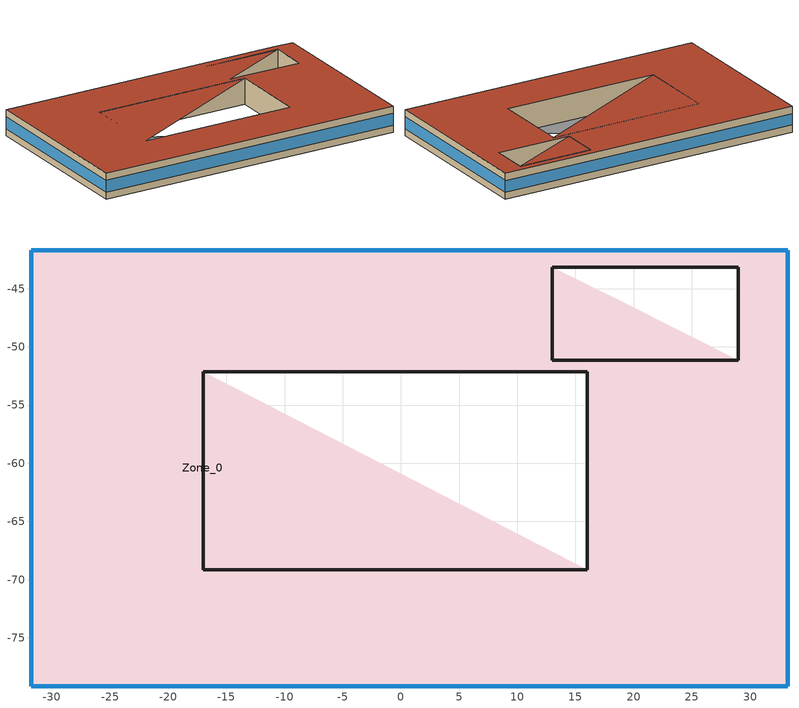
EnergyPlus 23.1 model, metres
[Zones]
Zone_0
 floor outside (90.1-2019 Nonresidential CZ 0 Exterior Floor (Mass)): -31.76,-79.14 -31.76,-41.67 13,-41.67 13,-43.14 29,-43.14 29,-51.14 19,-46.14 16,-52.14 16,-69.14 -17,-52.14 16,-52.14 19,-46.14 13,-43.14 13,-41.67 33.23,-41.67 33.23,-79.14 z18.22
 wall outside (90.1-2019 Nonresidential CZ 0 Exterior Wall (Mass)): -31.76,-79.14 33.23,-79.14 33.23,-41.67 -31.76,-41.67 -31.76,-79.14 / -17,-69.14 -17,-52.14 16,-52.14 16,-69.14 -17,-69.14 / 13,-51.14 13,-43.14 29,-43.14 29,-51.14 13,-51.14 z18.22:23.68
 window (DblClear Air 6_6_6): -31.76,-79.14 33.23,-79.14 z19.68:22.22; 33.23,-79.14 33.23,-41.67 z19.7:22.2; 33.23,-41.67 -31.76,-41.67 z19.75:22.15; -31.76,-41.67 -31.76,-79.14 z19.73:22.16
 roof outside (UVal_0.4_Mass): -31.76,-79.14 33.23,-79.14 33.23,-41.67 29,-41.67 29,-43.14 13,-51.14 16,-51.14 16,-52.14 -17,-69.14 16,-69.14 16,-51.14 29,-51.14 29,-41.67 -31.76,-41.67 z23.68
[Site:GroundTemperature:BuildingSurface]
18, 18, 18, 18, 18, 18, 18, 18, 18, 18, 18, 18
[Site:GroundReflectance]
0.2, 0.2, 0.2, 0.2, 0.2, 0.2, 0.2, 0.2, 0.2, 0.2, 0.2, 0.2
[Site:GroundReflectance:SnowModifier]
1, 1
[Site:WeatherStation]
Wind Sensor Height Above Ground {m}=10; Wind Speed Profile Exponent=0.22; Wind Speed Profile Boundary Layer Thickness {m}=370; Air Temperature Sensor Height Above Ground {m}=1.5
[SizingPeriod:WeatherFileConditionType] Use Weather File Daylight Saving Period=No; Use Weather File Rain and Snow Indicators=No
Name | Period Selection | Day Type
Extreme Summer Weather Period for Design | SummerExtreme | SummerDesignDay
Extreme Winter Weather Period for Design | WinterExtreme | WinterDesignDay
[Building]
Building: North Axis {deg}=0; Terrain=Suburbs; Loads Convergence Tolerance Value=0.04; Temperature Convergence Tolerance Value {deltaC}=0.25; Solar Distribution=FullExterior; Maximum Number of Warmup Days=25; Minimum Number of Warmup Days=6
[Construction]
90.1-2019 Nonresidential CZ 0 Exterior Wall (Mass): Stucco_0.025_90.1-2019 Nonresidential CZ 0 Exterior Wall (Mass), Concrete_0.203_90.1-2019 Nonresidential CZ 0 Exterior Wall (Mass), Mineral Wool_0.006340168156952033_90.1-2019 Nonresidential CZ 0 Exterior Wall (Mass), Plaster_0.013_90.1-2019 Nonresidential CZ 0 Exterior Wall (Mass)
90.1-2019 Nonresidential CZ 0 Exterior Floor (Mass): Stucco_0.025_90.1-2019 Nonresidential CZ 0 Exterior Floor (Mass), Mineral Wool_0.005244967487677573_90.1-2019 Nonresidential CZ 0 Exterior Floor (Mass), Concrete_0.102_90.1-2019 Nonresidential CZ 0 Exterior Floor (Mass), Carpet_0.02_90.1-2019 Nonresidential CZ 0 Exterior Floor (Mass)
UVal_0.4_Mass: Mineral Wool_0.0915_UVal_0.4_Mass, General Concrete_0.2_UVal_0.4_Mass
DblClear Air 6_6_6: Generic Clear Glass 6mm_0.006_DblClear Air 6_6_6, AIR_0.006_0.006_DblClear Air 6_6_6, Generic Clear Glass 6mm_0.006_DblClear Air 6_6_6
[Material]
Stucco_0.025_90.1-2019 Nonresidential CZ 0 Exterior Wall (Mass): Roughness=Smooth; @90.1-2019 Nonresidential CZ 0 Exterior Wall (Mass):Stucco-Thickness@ [m]=0.025; @90.1-2019 Nonresidential CZ 0 Exterior Wall (Mass):Stucco-Conductivity@ [W/m-K]=0.72; @90.1-2019 Nonresidential CZ 0 Exterior Wall (Mass):Stucco-Density@ [kg/m3]=1856; @90.1-2019 Nonresidential CZ 0 Exterior Wall (Mass):Stucco-SpecificHeat@ [J/kg-K]=840; @90.1-2019 Nonresidential CZ 0 Exterior Wall (Mass):Stucco-ThermalEmittance@=0.9; @90.1-2019 Nonresidential CZ 0 Exterior Wall (Mass):Stucco-SolarAbsorptance@=0.7; @90.1-2019 Nonresidential CZ 0 Exterior Wall (Mass):Stucco-VisibleAbsorptance@=0.7
Concrete_0.203_90.1-2019 Nonresidential CZ 0 Exterior Wall (Mass): Roughness=Rough; @90.1-2019 Nonresidential CZ 0 Exterior Wall (Mass):Concrete-Thickness@ [m]=0.203; @90.1-2019 Nonresidential CZ 0 Exterior Wall (Mass):Concrete-Conductivity@ [W/m-K]=2; @90.1-2019 Nonresidential CZ 0 Exterior Wall (Mass):Concrete-Density@ [kg/m3]=2400; @90.1-2019 Nonresidential CZ 0 Exterior Wall (Mass):Concrete-SpecificHeat@ [J/kg-K]=950; @90.1-2019 Nonresidential CZ 0 Exterior Wall (Mass):Concrete-ThermalEmittance@=0.9; @90.1-2019 Nonresidential CZ 0 Exterior Wall (Mass):Concrete-SolarAbsorptance@=0.7; @90.1-2019 Nonresidential CZ 0 Exterior Wall (Mass):Concrete-VisibleAbsorptance@=0.7
Mineral Wool_0.006340168156952033_90.1-2019 Nonresidential CZ 0 Exterior Wall (Mass): Roughness=Rough; @90.1-2019 Nonresidential CZ 0 Exterior Wall (Mass):Mineral Wool-Thickness@ [m]=0.00634017; @90.1-2019 Nonresidential CZ 0 Exterior Wall (Mass):Mineral Wool-Conductivity@ [W/m-K]=0.041; @90.1-2019 Nonresidential CZ 0 Exterior Wall (Mass):Mineral Wool-Density@ [kg/m3]=155; @90.1-2019 Nonresidential CZ 0 Exterior Wall (Mass):Mineral Wool-SpecificHeat@ [J/kg-K]=1130; @90.1-2019 Nonresidential CZ 0 Exterior Wall (Mass):Mineral Wool-ThermalEmittance@=0.9; @90.1-2019 Nonresidential CZ 0 Exterior Wall (Mass):Mineral Wool-SolarAbsorptance@=0.7; @90.1-2019 Nonresidential CZ 0 Exterior Wall (Mass):Mineral Wool-VisibleAbsorptance@=0.7
Plaster_0.013_90.1-2019 Nonresidential CZ 0 Exterior Wall (Mass): Roughness=Rough; @90.1-2019 Nonresidential CZ 0 Exterior Wall (Mass):Plaster-Thickness@ [m]=0.013; @90.1-2019 Nonresidential CZ 0 Exterior Wall (Mass):Plaster-Conductivity@ [W/m-K]=1; @90.1-2019 Nonresidential CZ 0 Exterior Wall (Mass):Plaster-Density@ [kg/m3]=2000; @90.1-2019 Nonresidential CZ 0 Exterior Wall (Mass):Plaster-SpecificHeat@ [J/kg-K]=1130; @90.1-2019 Nonresidential CZ 0 Exterior Wall (Mass):Plaster-ThermalEmittance@=0.9; @90.1-2019 Nonresidential CZ 0 Exterior Wall (Mass):Plaster-SolarAbsorptance@=0.7; @90.1-2019 Nonresidential CZ 0 Exterior Wall (Mass):Plaster-VisibleAbsorptance@=0.7
Stucco_0.025_90.1-2019 Nonresidential CZ 0 Exterior Floor (Mass): Roughness=Smooth; @90.1-2019 Nonresidential CZ 0 Exterior Floor (Mass):Stucco-Thickness@ [m]=0.025; @90.1-2019 Nonresidential CZ 0 Exterior Floor (Mass):Stucco-Conductivity@ [W/m-K]=0.72; @90.1-2019 Nonresidential CZ 0 Exterior Floor (Mass):Stucco-Density@ [kg/m3]=1856; @90.1-2019 Nonresidential CZ 0 Exterior Floor (Mass):Stucco-SpecificHeat@ [J/kg-K]=840; @90.1-2019 Nonresidential CZ 0 Exterior Floor (Mass):Stucco-ThermalEmittance@=0.9; @90.1-2019 Nonresidential CZ 0 Exterior Floor (Mass):Stucco-SolarAbsorptance@=0.7; @90.1-2019 Nonresidential CZ 0 Exterior Floor (Mass):Stucco-VisibleAbsorptance@=0.7
Mineral Wool_0.005244967487677573_90.1-2019 Nonresidential CZ 0 Exterior Floor (Mass): Roughness=Rough; @90.1-2019 Nonresidential CZ 0 Exterior Floor (Mass):Mineral Wool-Thickness@ [m]=0.00524497; @90.1-2019 Nonresidential CZ 0 Exterior Floor (Mass):Mineral Wool-Conductivity@ [W/m-K]=0.041; @90.1-2019 Nonresidential CZ 0 Exterior Floor (Mass):Mineral Wool-Density@ [kg/m3]=155; @90.1-2019 Nonresidential CZ 0 Exterior Floor (Mass):Mineral Wool-SpecificHeat@ [J/kg-K]=1130; @90.1-2019 Nonresidential CZ 0 Exterior Floor (Mass):Mineral Wool-ThermalEmittance@=0.9; @90.1-2019 Nonresidential CZ 0 Exterior Floor (Mass):Mineral Wool-SolarAbsorptance@=0.7; @90.1-2019 Nonresidential CZ 0 Exterior Floor (Mass):Mineral Wool-VisibleAbsorptance@=0.7
Concrete_0.102_90.1-2019 Nonresidential CZ 0 Exterior Floor (Mass): Roughness=Rough; @90.1-2019 Nonresidential CZ 0 Exterior Floor (Mass):Concrete-Thickness@ [m]=0.102; @90.1-2019 Nonresidential CZ 0 Exterior Floor (Mass):Concrete-Conductivity@ [W/m-K]=2; @90.1-2019 Nonresidential CZ 0 Exterior Floor (Mass):Concrete-Density@ [kg/m3]=2400; @90.1-2019 Nonresidential CZ 0 Exterior Floor (Mass):Concrete-SpecificHeat@ [J/kg-K]=950; @90.1-2019 Nonresidential CZ 0 Exterior Floor (Mass):Concrete-ThermalEmittance@=0.9; @90.1-2019 Nonresidential CZ 0 Exterior Floor (Mass):Concrete-SolarAbsorptance@=0.7; @90.1-2019 Nonresidential CZ 0 Exterior Floor (Mass):Concrete-VisibleAbsorptance@=0.7
Carpet_0.02_90.1-2019 Nonresidential CZ 0 Exterior Floor (Mass): Roughness=MediumRough; @90.1-2019 Nonresidential CZ 0 Exterior Floor (Mass):Carpet-Thickness@ [m]=0.02; @90.1-2019 Nonresidential CZ 0 Exterior Floor (Mass):Carpet-Conductivity@ [W/m-K]=0.06; @90.1-2019 Nonresidential CZ 0 Exterior Floor (Mass):Carpet-Density@ [kg/m3]=288; @90.1-2019 Nonresidential CZ 0 Exterior Floor (Mass):Carpet-SpecificHeat@ [J/kg-K]=1380; @90.1-2019 Nonresidential CZ 0 Exterior Floor (Mass):Carpet-ThermalEmittance@=0.9; @90.1-2019 Nonresidential CZ 0 Exterior Floor (Mass):Carpet-SolarAbsorptance@=0.7; @90.1-2019 Nonresidential CZ 0 Exterior Floor (Mass):Carpet-VisibleAbsorptance@=0.7
Mineral Wool_0.0915_UVal_0.4_Mass: Roughness=Rough; @UVal_0.4_Mass:Mineral Wool-Thickness@ [m]=0.0915; @UVal_0.4_Mass:Mineral Wool-Conductivity@ [W/m-K]=0.041; @UVal_0.4_Mass:Mineral Wool-Density@ [kg/m3]=155; @UVal_0.4_Mass:Mineral Wool-SpecificHeat@ [J/kg-K]=1130; @UVal_0.4_Mass:Mineral Wool-ThermalEmittance@=0.9; @UVal_0.4_Mass:Mineral Wool-SolarAbsorptance@=0.7; @UVal_0.4_Mass:Mineral Wool-VisibleAbsorptance@=0.7
General Concrete_0.2_UVal_0.4_Mass: Roughness=Rough; @UVal_0.4_Mass:General Concrete-Thickness@ [m]=0.2; @UVal_0.4_Mass:General Concrete-Conductivity@ [W/m-K]=2; @UVal_0.4_Mass:General Concrete-Density@ [kg/m3]=2400; @UVal_0.4_Mass:General Concrete-SpecificHeat@ [J/kg-K]=950; @UVal_0.4_Mass:General Concrete-ThermalEmittance@=0.9; @UVal_0.4_Mass:General Concrete-SolarAbsorptance@=0.7; @UVal_0.4_Mass:General Concrete-VisibleAbsorptance@=0.7
[WindowMaterial:Glazing]
Generic Clear Glass 6mm_0.006_DblClear Air 6_6_6: Optical data type [SpectralAverage or Spectral]=SpectralAverage; Thickness [m]=0.006; Solar transmittance at normal incidence=0.68; Solar reflectance at normal incidence: front side=0.09; Solar reflectance at normal incidence: back side=0.1; Visible transmittance at normal incidence=0.81; Visible reflectance at normal incidence: front side=0.11; Visible reflectance at normal incidence: back side=0.12; IR transmittance at normal incidence=0; IR emissivity: front side=0.84; IR emissivity: back side=0.2; Conductivity [W/m-K]=0.9; Dirt Correction Factor for Solar and Visible Transmittance=1
[WindowMaterial:Gas]
AIR_0.006_0.006_DblClear Air 6_6_6: Gas type (Air - Argon - Krypton - Xenon - SF6 - Custom)=AIR; Thickness [m]=0.006
[WindowMaterial:Shade] Solar Reflectance=0.49; Visible reflectance=0.49; Thermal Hemispherical Emissivity=0.9; Infrared Transmittance=0; Top opening multiplier=1; Bottom opening multiplier=1; Left-side opening multiplier=1; Right-side opening multiplier=1; Air flow permeability=0
Zone_0:f0:w0_Shade: @Zone_0:f0:w0-ShadingSystemTransmittanceSolar@=0.5; @Zone_0:f0:w0-ShadingSystemTransmittanceVisible@=0.5; @Zone_0:f0:w0-ShadingThickness@ [m]=0.003; @Zone_0:f0:w0-ShadingConductivity@ [W/m-K]=0.1; @Zone_0:f0:w0-ShadeGlassDistance@ [m]=0.05
Zone_0:f1:w0_Shade: @Zone_0:f1:w0-ShadingSystemTransmittanceSolar@=0.5; @Zone_0:f1:w0-ShadingSystemTransmittanceVisible@=0.5; @Zone_0:f1:w0-ShadingThickness@ [m]=0.003; @Zone_0:f1:w0-ShadingConductivity@ [W/m-K]=0.1; @Zone_0:f1:w0-ShadeGlassDistance@ [m]=0.05
Zone_0:f2:w0_Shade: @Zone_0:f2:w0-ShadingSystemTransmittanceSolar@=0.5; @Zone_0:f2:w0-ShadingSystemTransmittanceVisible@=0.5; @Zone_0:f2:w0-ShadingThickness@ [m]=0.003; @Zone_0:f2:w0-ShadingConductivity@ [W/m-K]=0.1; @Zone_0:f2:w0-ShadeGlassDistance@ [m]=0.05
Zone_0:f3:w0_Shade: @Zone_0:f3:w0-ShadingSystemTransmittanceSolar@=0.5; @Zone_0:f3:w0-ShadingSystemTransmittanceVisible@=0.5; @Zone_0:f3:w0-ShadingThickness@ [m]=0.003; @Zone_0:f3:w0-ShadingConductivity@ [W/m-K]=0.1; @Zone_0:f3:w0-ShadeGlassDistance@ [m]=0.05
[EnergyManagementSystem:Sensor] Output:Variable Index Key=Environment
Name | Output:Variable
OutdoorTemp | Site Outdoor Air Drybulb Temperature
OutdoorRelHumid | Site Outdoor Air Relative Humidity
[Zone]
Zone_0: Rotation [deg]=0; Type=1; Multiplier=1; Volume [m3]=9541.34; Area [m2]=1746.09; Zone Inside Convection Algorithm=TARP; Zone Outside Convection Algorithm=DOE-2
[People]
People Zone_0: Zone or ZoneList=Zone_0; OccupancySchedule=College BLDG_OCC_SCH; Number of People Calculation Method=People/Area; PeopleDensity [person/m2]=0.0538196; Fraction Radiant=0.3; Sensible Heat Fraction=AUTOCALCULATE; Activity Level Schedule=Zone_0PeopleActivity; Carbon Dioxide Generation Rate [m3/s-W]=3.82e-08; Enable ASHRAE 55 Comfort Warnings=No; Mean Radiant Temperature Calculation Type=ZoneAveraged; Work Efficiency Schedule=Zone_0WorkEfficiency; Clothing Insulation Calculation Method=DynamicClothingModelASHRAE55; Air Velocity Schedule=AirSpeed 0; Thermal Comfort Model 1 Type=AdaptiveASH55
[ElectricEquipment]
Zone_0 Equipment: Zone or ZoneList=Zone_0; EquipmentAvailibilitySchedule=College BLDG_EQUIP_SCH_Base; Design Level Calculation Method=Watts/Area; EquipmentPowerDensity [W/m2]=10.7639; Fraction Latent=0; Fraction Radiant=.2; Fraction Lost=0
[Lights]
Zone_0 General lighting: Zone or ZoneList=Zone_0; LightsAvailibilitySchedule=College BLDG_LIGHT_SCH; Design Level Calculation Method=Watts/Area; LightingPowerDensity [W/m2]=7.9653; Return Air Fraction=0; Fraction Radiant=.42; Fraction Visible=.18; Fraction Replaceable=1
[Daylighting:Controls]
Zone_0_DaylCtrl: Zone=Zone_0; Daylighting Method=SplitFlux; @Zone_0-LightsAvailibilitySchedule@=College BLDG_LIGHT_SCH; Lighting control type { 1 = continuous,2 = stepped,3 = continuous / off}=Continuous; Minimum Input Power Fraction for Continuous Dimming Control=0.1; Minimum Light Output Fraction for Continuous Dimming Control=0.1; Number of Stepped Control Steps=3; Probability Lighting will be Reset When Needed in Manual Stepped Control=1; Maximum Allowable Discomfort Glare Index=22; Daylighting Reference Point 1=Zone_0_DaylCtrlRefPt1; Fraction of Zone Controlled by Reference Point 1=1; @Zone_0-IlluminanceSetpoint@ [lux at Reference Point 1]=500
[ZoneInfiltration:DesignFlowRate]
Zone_0Infiltration: Zone or ZoneList=Zone_0; Schedule=On; Design Flow Rate Calculation Method=Flow/ExteriorArea; Flow per Exterior Surface Area [m3/s-m2]=0.00102413; @Zone_0-InfiltrationConstantCoefficient@=1; @Zone_0-InfiltrationTemperatureCoefficient@=0; @Zone_0-InfiltrationWindVelocityCoefficient@=0; @Zone_0-InfiltrationWindVelocitySquaredCoefficient@=0
[WindowShadingControl] Zone=Zone_0; Shading type=ExteriorShade; Shading control is scheduled=Yes; Glare control is active=No; Type of slat angle control=FixedSlatAngle; Setpoint 2=0; Daylighting Control Object=Zone_0_DaylCtrl; Multiple Surface Control Type=Sequential
Zone_0:f0:w0_ShadingControl: @Zone_0:f0:w0-ShadingControlType@=OnNightIfLowOutdoorTempAndOnDayIfCooling; @Zone_0:f0:w0-ShadingSystemAvailibilitySchedule@=AllOn; @Zone_0:f0:w0-ShadingSystemSetPoint@=180; Material name of shading device=Zone_0:f0:w0_Shade; Fenestration Surface 1=Zone_0:f0:w0
Zone_0:f1:w0_ShadingControl: Material name of shading device=Zone_0:f1:w0_Shade; Fenestration Surface 1=Zone_0:f1:w0; @Zone_0:f1:w0-ShadingControlType@=OnNightIfLowOutdoorTempAndOnDayIfCooling; @Zone_0:f1:w0-ShadingSystemAvailibilitySchedule@=AllOn; @Zone_0:f1:w0-ShadingSystemSetPoint@=180
Zone_0:f2:w0_ShadingControl: Material name of shading device=Zone_0:f2:w0_Shade; Fenestration Surface 1=Zone_0:f2:w0; @Zone_0:f2:w0-ShadingControlType@=OnNightIfLowOutdoorTempAndOnDayIfCooling; @Zone_0:f2:w0-ShadingSystemAvailibilitySchedule@=AllOn; @Zone_0:f2:w0-ShadingSystemSetPoint@=180
Zone_0:f3:w0_ShadingControl: Material name of shading device=Zone_0:f3:w0_Shade; Fenestration Surface 1=Zone_0:f3:w0; @Zone_0:f3:w0-ShadingControlType@=OnNightIfLowOutdoorTempAndOnDayIfCooling; @Zone_0:f3:w0-ShadingSystemAvailibilitySchedule@=AllOn; @Zone_0:f3:w0-ShadingSystemSetPoint@=180
[Zone equipment]
Zone_0: Zone_0 Ideal Loads Air
[ZoneHVAC:IdealLoadsAirSystem]
Zone_0 Ideal Loads Air: Maximum Heating Supply Air Temperature {C}=50; Minimum Cooling Supply Air Temperature {C}=12; Maximum Heating Supply Air Humidity Ratio {kgWater/kgDryAir}=0.01; Minimum Cooling Supply Air Humidity Ratio {kgWater/kgDryAir}=0.008; Heating Limit=LimitFlowRateAndCapacity; MaximumHeatingAirFlowRate [m3/s]=Autosize; MaximumSensibleHeatingCapacity [W]=Autosize; Cooling Limit=LimitFlowRateAndCapacity; MaximumCoolingAirFlowRate [m3/s]=Autosize; MaximumTotalCoolingCapacity [W]=Autosize; HeatingAvailabilitySchedule=AllOn; CoolingAvailabilitySchedule=AllOn; Dehumidification Control Type=Humidistat; Humidification Control Type=Humidistat; Design Specification Outdoor Air Object=Zone_0MinFreshAir; Demand Controlled Ventilation Type=OccupancySchedule; Outdoor Air Economizer Type=NoEconomizer; Heat Recovery Type=None; SensibleHeatRecoveryEffectiveness=0.7; LatentHeatRecoveryEffectiveness=0.65
[Sizing:Zone]
Zone_0: Zone Cooling Design Supply Air Temperature Input Method=SupplyAirTemperature; Zone Cooling Design Supply Air Temperature {C}=12; Zone Cooling Design Supply Air Temperature Difference {deltaC}=5; Zone Heating Design Supply Air Temperature Input Method=SupplyAirTemperature; Zone Heating Design Supply Air Temperature {C}=50; Zone Heating Design Supply Air Temperature Difference {deltaC}=15; Zone Cooling Design Supply Air Humidity Ratio {kgWater/kgDryAir}=0.009; Zone Heating Design Supply Air Humidity Ratio {kgWater/kgDryAir}=0.004; Design Specification Outdoor Air Object=Zone_0MinFreshAir; Zone Heating Sizing Factor=1.25; Zone Cooling Sizing Factor=1.15; Cooling Design Air Flow Method=DesignDay; Heating Design Air Flow Method=DesignDay
[ZoneControl:Thermostat]
Zone_0 Thermostat: Zone or ZoneList=Zone_0; Control Type Schedule=Zone_0ZoneControlTypeSched; Control 1=Dual Setpoint - Zone Zone_0
[ThermostatSetpoint:DualSetpoint]
Dual Setpoint - Zone Zone_0: Heating Setpoint Temperature Schedule=Zone_0Heating_SP_Sch; Cooling Setpoint Temperature Schedule=Zone_0Cooling_SP_Sch
[DesignSpecification:OutdoorAir]
Zone_0MinFreshAir: Outdoor Air Method=Sum; @Zone_0-MinFreshAirPerson@ [m3/s-person]=0.01; @Zone_0-MinFreshAirArea@ [m3/s-m2]=0; MechVentSchedule=AllOn
[Schedule:Constant]
On; AllOn: 1
AirSpeed 0: 0
Zone_0PeopleActivity: Any Number, 125.28
Zone_0WorkEfficiency: Any Number, 0
Zone_0Heating_SP_Sch: 20
Zone_0Cooling_SP_Sch: 26
Zone_0ZoneControlTypeSched: 4
[Schedule:Day:Hourly]
aa4b001c-95d4-4c94-b613-ba74abe3f721: Fraction, 0, 0, 0, 0, 0, 0, 0, 0, 0.71, 0.71, 0.71, 0.71, 0.71, 0.71, 0.71, 0.71, 0.11, 0.11, 0.11, 0.11, 0.11, 0, 0, 0
6af62851-e733-4dfb-b3fd-8bdc906f8342: Fraction, 0, 0, 0, 0, 0, 0, 0, 0, 0, 0, 0, 0, 0, 0, 0, 0, 0, 0, 0, 0, 0, 0, 0, 0
c762f1ce-5dfd-4ed2-807b-f9cfed2487e6: Fraction, 0, 0, 0, 0, 0, 0, 0, 0, 0.11, 0.11, 0.11, 0.11, 0.11, 0.11, 0.11, 0.11, 0.11, 0.11, 0.11, 0.11, 0.11, 0, 0, 0
11972c52-61c8-4f57-88bb-7496af982186: Fraction, 0.1773, 0.1773, 0.1773, 0.1773, 0.1773, 0.1773, 0.1773, 0.9, 0.9, 0.9, 0.9, 0.9, 0.9, 0.9, 0.9, 0.9, 0.9, 0.9, 0.9, 0.9, 0.9, 0.1773, 0.1773, 0.1773
d54c6378-4a6c-45db-9de4-900cf3df8b70: Fraction, 0.1773, 0.1773, 0.1773, 0.1773, 0.1773, 0.1773, 0.1773, 0.1773, 0.1773, 0.1773, 0.1773, 0.1773, 0.1773, 0.1773, 0.1773, 0.1773, 0.1773, 0.1773, 0.1773, 0.1773, 0.1773, 0.1773, 0.1773, 0.1773
852b5676-d480-4d98-a6f2-b27ff55470ac: Fraction, 0.1773, 0.1773, 0.1773, 0.1773, 0.1773, 0.1773, 0.1773, 0.1773, 0.5, 0.5, 0.5, 0.5, 0.5, 0.5, 0.5, 0.5, 0.5, 0.5, 0.5, 0.5, 0.1773, 0.1773, 0.1773, 0.1773
28ff5dd8-2adb-4925-b8d8-fbb9354c33e4: Fraction, 0.4, 0.4, 0.4, 0.4, 0.4, 0.4, 0.4, 0.4, 1, 1, 1, 1, 1, 1, 1, 1, 1, 0.4, 0.4, 0.4, 0.4, 0.4, 0.4, 0.4
d93732f1-78b8-4d49-a862-33fb61c03296: Fraction, 0.4, 0.4, 0.4, 0.4, 0.4, 0.4, 0.4, 0.4, 0.4, 0.4, 0.4, 0.4, 0.4, 0.4, 0.4, 0.4, 0.4, 0.4, 0.4, 0.4, 0.4, 0.4, 0.4, 0.4
d121ed73-165e-4655-82d5-77e987343f9d: Fraction, 0.3, 0.3, 0.3, 0.3, 0.3, 0.3, 0.3, 0.3, 0.3, 0.3, 0.3, 0.3, 0.3, 0.3, 0.3, 0.3, 0.3, 0.3, 0.3, 0.3, 0.3, 0.3, 0.3, 0.3
e1321285-c9d6-467d-9a4d-bb59ab9c38de: Fraction, 0.3, 0.3, 0.3, 0.3, 0.3, 0.3, 0.3, 0.3, 0.5, 0.5, 0.5, 0.5, 0.5, 0.5, 0.5, 0.5, 0.5, 0.3, 0.3, 0.3, 0.3, 0.3, 0.3, 0.3
[Schedule:Year]
College BLDG_OCC_SCH: Fraction, College BLDG_OCC_SCH_0, 1, 1, 1, 7, College BLDG_OCC_SCH_1, 1, 8, 1, 14, College BLDG_OCC_SCH_2, 1, 15, 1, 21, College BLDG_OCC_SCH_3, 1, 22, 1, 28, College BLDG_OCC_SCH_4, 1, 29, 2, 4, College BLDG_OCC_SCH_5, 2, 5, 2, 11, College BLDG_OCC_SCH_6, 2, 12, 2, 18, College BLDG_OCC_SCH_7, 2, 19, 2, 25, College BLDG_OCC_SCH_8, 2, 26, 3, 4, College BLDG_OCC_SCH_9, 3, 5, 3, 11, College BLDG_OCC_SCH_10, 3, 12, 3, 18, College BLDG_OCC_SCH_11, 3, 19, 3, 25, College BLDG_OCC_SCH_12, 3, 26, 4, 1, College BLDG_OCC_SCH_13, 4, 2, 4, 8, College BLDG_OCC_SCH_14, 4, 9, 4, 15, College BLDG_OCC_SCH_15, 4, 16, 4, 22, College BLDG_OCC_SCH_16, 4, 23, 4, 29, College BLDG_OCC_SCH_17, 4, 30, 5, 6, College BLDG_OCC_SCH_18, 5, 7, 5, 13, College BLDG_OCC_SCH_19, 5, 14, 5, 20, College BLDG_OCC_SCH_20, 5, 21, 5, 27, College BLDG_OCC_SCH_21, 5, 28, 6, 3, College BLDG_OCC_SCH_22, 6, 4, 6, 10, College BLDG_OCC_SCH_23, 6, 11, 6, 17, College BLDG_OCC_SCH_24, 6, 18, 6, 24, College BLDG_OCC_SCH_25, 6, 25, 7, 1, College BLDG_OCC_SCH_26, 7, 2, 7, 8, College BLDG_OCC_SCH_27, 7, 9, 7, 15, College BLDG_OCC_SCH_28, 7, 16, 7, 22, College BLDG_OCC_SCH_29, 7, 23, 7, 29, College BLDG_OCC_SCH_30, 7, 30, 8, 5, College BLDG_OCC_SCH_31, 8, 6, 8, 12, College BLDG_OCC_SCH_32, 8, 13, 8, 19, College BLDG_OCC_SCH_33, 8, 20, 8, 26, College BLDG_OCC_SCH_34, 8, 27, 9, 2, College BLDG_OCC_SCH_35, 9, 3, 9, 9, College BLDG_OCC_SCH_36, 9, 10, 9, 16, College BLDG_OCC_SCH_37, 9, 17, 9, 23, College BLDG_OCC_SCH_38, 9, 24, 9, 30, College BLDG_OCC_SCH_39, 10, 1, 10, 7, College BLDG_OCC_SCH_40, 10, 8, 10, 14, College BLDG_OCC_SCH_41, 10, 15, 10, 21, College BLDG_OCC_SCH_42, 10, 22, 10, 28, College BLDG_OCC_SCH_43, 10, 29, 11, 4, College BLDG_OCC_SCH_44, 11, 5, 11, 11, College BLDG_OCC_SCH_45, 11, 12, 11, 18, College BLDG_OCC_SCH_46, 11, 19, 11, 25, College BLDG_OCC_SCH_47, 11, 26, 12, 2, College BLDG_OCC_SCH_48, 12, 3, 12, 9, College BLDG_OCC_SCH_49, 12, 10, 12, 16, College BLDG_OCC_SCH_50, 12, 17, 12, 23, College BLDG_OCC_SCH_51, 12, 24, 12, 30, College BLDG_OCC_SCH_52, 12, 31, 12, 31
College BLDG_LIGHT_SCH: Fraction, College BLDG_LIGHT_SCH_0, 1, 1, 1, 7, College BLDG_LIGHT_SCH_1, 1, 8, 1, 14, College BLDG_LIGHT_SCH_2, 1, 15, 1, 21, College BLDG_LIGHT_SCH_3, 1, 22, 1, 28, College BLDG_LIGHT_SCH_4, 1, 29, 2, 4, College BLDG_LIGHT_SCH_5, 2, 5, 2, 11, College BLDG_LIGHT_SCH_6, 2, 12, 2, 18, College BLDG_LIGHT_SCH_7, 2, 19, 2, 25, College BLDG_LIGHT_SCH_8, 2, 26, 3, 4, College BLDG_LIGHT_SCH_9, 3, 5, 3, 11, College BLDG_LIGHT_SCH_10, 3, 12, 3, 18, College BLDG_LIGHT_SCH_11, 3, 19, 3, 25, College BLDG_LIGHT_SCH_12, 3, 26, 4, 1, College BLDG_LIGHT_SCH_13, 4, 2, 4, 8, College BLDG_LIGHT_SCH_14, 4, 9, 4, 15, College BLDG_LIGHT_SCH_15, 4, 16, 4, 22, College BLDG_LIGHT_SCH_16, 4, 23, 4, 29, College BLDG_LIGHT_SCH_17, 4, 30, 5, 6, College BLDG_LIGHT_SCH_18, 5, 7, 5, 13, College BLDG_LIGHT_SCH_19, 5, 14, 5, 20, College BLDG_LIGHT_SCH_20, 5, 21, 5, 27, College BLDG_LIGHT_SCH_21, 5, 28, 6, 3, College BLDG_LIGHT_SCH_22, 6, 4, 6, 10, College BLDG_LIGHT_SCH_23, 6, 11, 6, 17, College BLDG_LIGHT_SCH_24, 6, 18, 6, 24, College BLDG_LIGHT_SCH_25, 6, 25, 7, 1, College BLDG_LIGHT_SCH_26, 7, 2, 7, 8, College BLDG_LIGHT_SCH_27, 7, 9, 7, 15, College BLDG_LIGHT_SCH_28, 7, 16, 7, 22, College BLDG_LIGHT_SCH_29, 7, 23, 7, 29, College BLDG_LIGHT_SCH_30, 7, 30, 8, 5, College BLDG_LIGHT_SCH_31, 8, 6, 8, 12, College BLDG_LIGHT_SCH_32, 8, 13, 8, 19, College BLDG_LIGHT_SCH_33, 8, 20, 8, 26, College BLDG_LIGHT_SCH_34, 8, 27, 9, 2, College BLDG_LIGHT_SCH_35, 9, 3, 9, 9, College BLDG_LIGHT_SCH_36, 9, 10, 9, 16, College BLDG_LIGHT_SCH_37, 9, 17, 9, 23, College BLDG_LIGHT_SCH_38, 9, 24, 9, 30, College BLDG_LIGHT_SCH_39, 10, 1, 10, 7, College BLDG_LIGHT_SCH_40, 10, 8, 10, 14, College BLDG_LIGHT_SCH_41, 10, 15, 10, 21, College BLDG_LIGHT_SCH_42, 10, 22, 10, 28, College BLDG_LIGHT_SCH_43, 10, 29, 11, 4, College BLDG_LIGHT_SCH_44, 11, 5, 11, 11, College BLDG_LIGHT_SCH_45, 11, 12, 11, 18, College BLDG_LIGHT_SCH_46, 11, 19, 11, 25, College BLDG_LIGHT_SCH_47, 11, 26, 12, 2, College BLDG_LIGHT_SCH_48, 12, 3, 12, 9, College BLDG_LIGHT_SCH_49, 12, 10, 12, 16, College BLDG_LIGHT_SCH_50, 12, 17, 12, 23, College BLDG_LIGHT_SCH_51, 12, 24, 12, 30, College BLDG_LIGHT_SCH_52, 12, 31, 12, 31
College BLDG_EQUIP_SCH_Base: Fraction, College BLDG_EQUIP_SCH_Base_0, 1, 1, 1, 7, College BLDG_EQUIP_SCH_Base_1, 1, 8, 1, 14, College BLDG_EQUIP_SCH_Base_2, 1, 15, 1, 21, College BLDG_EQUIP_SCH_Base_3, 1, 22, 1, 28, College BLDG_EQUIP_SCH_Base_4, 1, 29, 2, 4, College BLDG_EQUIP_SCH_Base_5, 2, 5, 2, 11, College BLDG_EQUIP_SCH_Base_6, 2, 12, 2, 18, College BLDG_EQUIP_SCH_Base_7, 2, 19, 2, 25, College BLDG_EQUIP_SCH_Base_8, 2, 26, 3, 4, College BLDG_EQUIP_SCH_Base_9, 3, 5, 3, 11, College BLDG_EQUIP_SCH_Base_10, 3, 12, 3, 18, College BLDG_EQUIP_SCH_Base_11, 3, 19, 3, 25, College BLDG_EQUIP_SCH_Base_12, 3, 26, 4, 1, College BLDG_EQUIP_SCH_Base_13, 4, 2, 4, 8, College BLDG_EQUIP_SCH_Base_14, 4, 9, 4, 15, College BLDG_EQUIP_SCH_Base_15, 4, 16, 4, 22, College BLDG_EQUIP_SCH_Base_16, 4, 23, 4, 29, College BLDG_EQUIP_SCH_Base_17, 4, 30, 5, 6, College BLDG_EQUIP_SCH_Base_18, 5, 7, 5, 13, College BLDG_EQUIP_SCH_Base_19, 5, 14, 5, 20, College BLDG_EQUIP_SCH_Base_20, 5, 21, 5, 27, College BLDG_EQUIP_SCH_Base_21, 5, 28, 6, 3, College BLDG_EQUIP_SCH_Base_22, 6, 4, 6, 10, College BLDG_EQUIP_SCH_Base_23, 6, 11, 6, 17, College BLDG_EQUIP_SCH_Base_24, 6, 18, 6, 24, College BLDG_EQUIP_SCH_Base_25, 6, 25, 7, 1, College BLDG_EQUIP_SCH_Base_26, 7, 2, 7, 8, College BLDG_EQUIP_SCH_Base_27, 7, 9, 7, 15, College BLDG_EQUIP_SCH_Base_28, 7, 16, 7, 22, College BLDG_EQUIP_SCH_Base_29, 7, 23, 7, 29, College BLDG_EQUIP_SCH_Base_30, 7, 30, 8, 5, College BLDG_EQUIP_SCH_Base_31, 8, 6, 8, 12, College BLDG_EQUIP_SCH_Base_32, 8, 13, 8, 19, College BLDG_EQUIP_SCH_Base_33, 8, 20, 8, 26, College BLDG_EQUIP_SCH_Base_34, 8, 27, 9, 2, College BLDG_EQUIP_SCH_Base_35, 9, 3, 9, 9, College BLDG_EQUIP_SCH_Base_36, 9, 10, 9, 16, College BLDG_EQUIP_SCH_Base_37, 9, 17, 9, 23, College BLDG_EQUIP_SCH_Base_38, 9, 24, 9, 30, College BLDG_EQUIP_SCH_Base_39, 10, 1, 10, 7, College BLDG_EQUIP_SCH_Base_40, 10, 8, 10, 14, College BLDG_EQUIP_SCH_Base_41, 10, 15, 10, 21, College BLDG_EQUIP_SCH_Base_42, 10, 22, 10, 28, College BLDG_EQUIP_SCH_Base_43, 10, 29, 11, 4, College BLDG_EQUIP_SCH_Base_44, 11, 5, 11, 11, College BLDG_EQUIP_SCH_Base_45, 11, 12, 11, 18, College BLDG_EQUIP_SCH_Base_46, 11, 19, 11, 25, College BLDG_EQUIP_SCH_Base_47, 11, 26, 12, 2, College BLDG_EQUIP_SCH_Base_48, 12, 3, 12, 9, College BLDG_EQUIP_SCH_Base_49, 12, 10, 12, 16, College BLDG_EQUIP_SCH_Base_50, 12, 17, 12, 23, College BLDG_EQUIP_SCH_Base_51, 12, 24, 12, 30, College BLDG_EQUIP_SCH_Base_52, 12, 31, 12, 31
[Schedule:Week:Daily]
College BLDG_OCC_SCH_0; College BLDG_OCC_SCH_1; College BLDG_OCC_SCH_2; College BLDG_OCC_SCH_3; College BLDG_OCC_SCH_4; College BLDG_OCC_SCH_5; College BLDG_OCC_SCH_6; College BLDG_OCC_SCH_7; College BLDG_OCC_SCH_8; College BLDG_OCC_SCH_9; College BLDG_OCC_SCH_10; College BLDG_OCC_SCH_11; College BLDG_OCC_SCH_12; College BLDG_OCC_SCH_13; College BLDG_OCC_SCH_14; College BLDG_OCC_SCH_15; College BLDG_OCC_SCH_16; College BLDG_OCC_SCH_17; College BLDG_OCC_SCH_18; College BLDG_OCC_SCH_19; College BLDG_OCC_SCH_20; College BLDG_OCC_SCH_21; College BLDG_OCC_SCH_22; College BLDG_OCC_SCH_23; College BLDG_OCC_SCH_24; College BLDG_OCC_SCH_25; College BLDG_OCC_SCH_35; College BLDG_OCC_SCH_36; College BLDG_OCC_SCH_37; College BLDG_OCC_SCH_38; College BLDG_OCC_SCH_39; College BLDG_OCC_SCH_40; College BLDG_OCC_SCH_41; College BLDG_OCC_SCH_42; College BLDG_OCC_SCH_43; College BLDG_OCC_SCH_44; College BLDG_OCC_SCH_45; College BLDG_OCC_SCH_46; College BLDG_OCC_SCH_47; College BLDG_OCC_SCH_48; College BLDG_OCC_SCH_49; College BLDG_OCC_SCH_50; College BLDG_OCC_SCH_51: aa4b001c-95d4-4c94-b613-ba74abe3f721, aa4b001c-95d4-4c94-b613-ba74abe3f721, aa4b001c-95d4-4c94-b613-ba74abe3f721, aa4b001c-95d4-4c94-b613-ba74abe3f721, aa4b001c-95d4-4c94-b613-ba74abe3f721, aa4b001c-95d4-4c94-b613-ba74abe3f721, 6af62851-e733-4dfb-b3fd-8bdc906f8342, aa4b001c-95d4-4c94-b613-ba74abe3f721, aa4b001c-95d4-4c94-b613-ba74abe3f721, aa4b001c-95d4-4c94-b613-ba74abe3f721, aa4b001c-95d4-4c94-b613-ba74abe3f721, aa4b001c-95d4-4c94-b613-ba74abe3f721
College BLDG_OCC_SCH_26; College BLDG_OCC_SCH_27; College BLDG_OCC_SCH_28; College BLDG_OCC_SCH_29; College BLDG_OCC_SCH_30; College BLDG_OCC_SCH_31; College BLDG_OCC_SCH_32; College BLDG_OCC_SCH_33: c762f1ce-5dfd-4ed2-807b-f9cfed2487e6, c762f1ce-5dfd-4ed2-807b-f9cfed2487e6, c762f1ce-5dfd-4ed2-807b-f9cfed2487e6, c762f1ce-5dfd-4ed2-807b-f9cfed2487e6, c762f1ce-5dfd-4ed2-807b-f9cfed2487e6, c762f1ce-5dfd-4ed2-807b-f9cfed2487e6, 6af62851-e733-4dfb-b3fd-8bdc906f8342, c762f1ce-5dfd-4ed2-807b-f9cfed2487e6, c762f1ce-5dfd-4ed2-807b-f9cfed2487e6, c762f1ce-5dfd-4ed2-807b-f9cfed2487e6, c762f1ce-5dfd-4ed2-807b-f9cfed2487e6, c762f1ce-5dfd-4ed2-807b-f9cfed2487e6
College BLDG_OCC_SCH_34: c762f1ce-5dfd-4ed2-807b-f9cfed2487e6, c762f1ce-5dfd-4ed2-807b-f9cfed2487e6, c762f1ce-5dfd-4ed2-807b-f9cfed2487e6, c762f1ce-5dfd-4ed2-807b-f9cfed2487e6, c762f1ce-5dfd-4ed2-807b-f9cfed2487e6, aa4b001c-95d4-4c94-b613-ba74abe3f721, 6af62851-e733-4dfb-b3fd-8bdc906f8342, c762f1ce-5dfd-4ed2-807b-f9cfed2487e6, c762f1ce-5dfd-4ed2-807b-f9cfed2487e6, c762f1ce-5dfd-4ed2-807b-f9cfed2487e6, c762f1ce-5dfd-4ed2-807b-f9cfed2487e6, c762f1ce-5dfd-4ed2-807b-f9cfed2487e6
College BLDG_OCC_SCH_52: aa4b001c-95d4-4c94-b613-ba74abe3f721, aa4b001c-95d4-4c94-b613-ba74abe3f721, aa4b001c-95d4-4c94-b613-ba74abe3f721, aa4b001c-95d4-4c94-b613-ba74abe3f721, aa4b001c-95d4-4c94-b613-ba74abe3f721, aa4b001c-95d4-4c94-b613-ba74abe3f721, aa4b001c-95d4-4c94-b613-ba74abe3f721, aa4b001c-95d4-4c94-b613-ba74abe3f721, aa4b001c-95d4-4c94-b613-ba74abe3f721, aa4b001c-95d4-4c94-b613-ba74abe3f721, aa4b001c-95d4-4c94-b613-ba74abe3f721, aa4b001c-95d4-4c94-b613-ba74abe3f721
College BLDG_LIGHT_SCH_0; College BLDG_LIGHT_SCH_1; College BLDG_LIGHT_SCH_2; College BLDG_LIGHT_SCH_3; College BLDG_LIGHT_SCH_4; College BLDG_LIGHT_SCH_5; College BLDG_LIGHT_SCH_6; College BLDG_LIGHT_SCH_7; College BLDG_LIGHT_SCH_8; College BLDG_LIGHT_SCH_9; College BLDG_LIGHT_SCH_10; College BLDG_LIGHT_SCH_11; College BLDG_LIGHT_SCH_12; College BLDG_LIGHT_SCH_13; College BLDG_LIGHT_SCH_14; College BLDG_LIGHT_SCH_15; College BLDG_LIGHT_SCH_16; College BLDG_LIGHT_SCH_17; College BLDG_LIGHT_SCH_18; College BLDG_LIGHT_SCH_19; College BLDG_LIGHT_SCH_20; College BLDG_LIGHT_SCH_21; College BLDG_LIGHT_SCH_22; College BLDG_LIGHT_SCH_23; College BLDG_LIGHT_SCH_24; College BLDG_LIGHT_SCH_25; College BLDG_LIGHT_SCH_35; College BLDG_LIGHT_SCH_36; College BLDG_LIGHT_SCH_37; College BLDG_LIGHT_SCH_38; College BLDG_LIGHT_SCH_39; College BLDG_LIGHT_SCH_40; College BLDG_LIGHT_SCH_41; College BLDG_LIGHT_SCH_42; College BLDG_LIGHT_SCH_43; College BLDG_LIGHT_SCH_44; College BLDG_LIGHT_SCH_45; College BLDG_LIGHT_SCH_46; College BLDG_LIGHT_SCH_47; College BLDG_LIGHT_SCH_48; College BLDG_LIGHT_SCH_49; College BLDG_LIGHT_SCH_50; College BLDG_LIGHT_SCH_51: 11972c52-61c8-4f57-88bb-7496af982186, 11972c52-61c8-4f57-88bb-7496af982186, 11972c52-61c8-4f57-88bb-7496af982186, 11972c52-61c8-4f57-88bb-7496af982186, 11972c52-61c8-4f57-88bb-7496af982186, 11972c52-61c8-4f57-88bb-7496af982186, d54c6378-4a6c-45db-9de4-900cf3df8b70, 11972c52-61c8-4f57-88bb-7496af982186, 11972c52-61c8-4f57-88bb-7496af982186, 11972c52-61c8-4f57-88bb-7496af982186, 11972c52-61c8-4f57-88bb-7496af982186, 11972c52-61c8-4f57-88bb-7496af982186
College BLDG_LIGHT_SCH_26; College BLDG_LIGHT_SCH_27; College BLDG_LIGHT_SCH_28; College BLDG_LIGHT_SCH_29; College BLDG_LIGHT_SCH_30; College BLDG_LIGHT_SCH_31; College BLDG_LIGHT_SCH_32; College BLDG_LIGHT_SCH_33: 852b5676-d480-4d98-a6f2-b27ff55470ac, 852b5676-d480-4d98-a6f2-b27ff55470ac, 852b5676-d480-4d98-a6f2-b27ff55470ac, 852b5676-d480-4d98-a6f2-b27ff55470ac, 852b5676-d480-4d98-a6f2-b27ff55470ac, 852b5676-d480-4d98-a6f2-b27ff55470ac, d54c6378-4a6c-45db-9de4-900cf3df8b70, 852b5676-d480-4d98-a6f2-b27ff55470ac, 852b5676-d480-4d98-a6f2-b27ff55470ac, 852b5676-d480-4d98-a6f2-b27ff55470ac, 852b5676-d480-4d98-a6f2-b27ff55470ac, 852b5676-d480-4d98-a6f2-b27ff55470ac
College BLDG_LIGHT_SCH_34: 852b5676-d480-4d98-a6f2-b27ff55470ac, 852b5676-d480-4d98-a6f2-b27ff55470ac, 852b5676-d480-4d98-a6f2-b27ff55470ac, 852b5676-d480-4d98-a6f2-b27ff55470ac, 852b5676-d480-4d98-a6f2-b27ff55470ac, 11972c52-61c8-4f57-88bb-7496af982186, d54c6378-4a6c-45db-9de4-900cf3df8b70, 852b5676-d480-4d98-a6f2-b27ff55470ac, 852b5676-d480-4d98-a6f2-b27ff55470ac, 852b5676-d480-4d98-a6f2-b27ff55470ac, 852b5676-d480-4d98-a6f2-b27ff55470ac, 852b5676-d480-4d98-a6f2-b27ff55470ac
College BLDG_LIGHT_SCH_52: 11972c52-61c8-4f57-88bb-7496af982186, 11972c52-61c8-4f57-88bb-7496af982186, 11972c52-61c8-4f57-88bb-7496af982186, 11972c52-61c8-4f57-88bb-7496af982186, 11972c52-61c8-4f57-88bb-7496af982186, 11972c52-61c8-4f57-88bb-7496af982186, 11972c52-61c8-4f57-88bb-7496af982186, 11972c52-61c8-4f57-88bb-7496af982186, 11972c52-61c8-4f57-88bb-7496af982186, 11972c52-61c8-4f57-88bb-7496af982186, 11972c52-61c8-4f57-88bb-7496af982186, 11972c52-61c8-4f57-88bb-7496af982186
College BLDG_EQUIP_SCH_Base_0; College BLDG_EQUIP_SCH_Base_1; College BLDG_EQUIP_SCH_Base_2; College BLDG_EQUIP_SCH_Base_3; College BLDG_EQUIP_SCH_Base_4; College BLDG_EQUIP_SCH_Base_5; College BLDG_EQUIP_SCH_Base_6; College BLDG_EQUIP_SCH_Base_7; College BLDG_EQUIP_SCH_Base_8; College BLDG_EQUIP_SCH_Base_9; College BLDG_EQUIP_SCH_Base_10; College BLDG_EQUIP_SCH_Base_11; College BLDG_EQUIP_SCH_Base_12; College BLDG_EQUIP_SCH_Base_13; College BLDG_EQUIP_SCH_Base_14; College BLDG_EQUIP_SCH_Base_15; College BLDG_EQUIP_SCH_Base_16; College BLDG_EQUIP_SCH_Base_17; College BLDG_EQUIP_SCH_Base_18; College BLDG_EQUIP_SCH_Base_19; College BLDG_EQUIP_SCH_Base_20; College BLDG_EQUIP_SCH_Base_21; College BLDG_EQUIP_SCH_Base_22; College BLDG_EQUIP_SCH_Base_23; College BLDG_EQUIP_SCH_Base_24; College BLDG_EQUIP_SCH_Base_35; College BLDG_EQUIP_SCH_Base_36; College BLDG_EQUIP_SCH_Base_37; College BLDG_EQUIP_SCH_Base_38; College BLDG_EQUIP_SCH_Base_39; College BLDG_EQUIP_SCH_Base_40; College BLDG_EQUIP_SCH_Base_41; College BLDG_EQUIP_SCH_Base_42; College BLDG_EQUIP_SCH_Base_43; College BLDG_EQUIP_SCH_Base_44; College BLDG_EQUIP_SCH_Base_45; College BLDG_EQUIP_SCH_Base_46; College BLDG_EQUIP_SCH_Base_47; College BLDG_EQUIP_SCH_Base_48; College BLDG_EQUIP_SCH_Base_49; College BLDG_EQUIP_SCH_Base_50; College BLDG_EQUIP_SCH_Base_51: 28ff5dd8-2adb-4925-b8d8-fbb9354c33e4, 28ff5dd8-2adb-4925-b8d8-fbb9354c33e4, 28ff5dd8-2adb-4925-b8d8-fbb9354c33e4, 28ff5dd8-2adb-4925-b8d8-fbb9354c33e4, 28ff5dd8-2adb-4925-b8d8-fbb9354c33e4, 28ff5dd8-2adb-4925-b8d8-fbb9354c33e4, d93732f1-78b8-4d49-a862-33fb61c03296, 28ff5dd8-2adb-4925-b8d8-fbb9354c33e4, 28ff5dd8-2adb-4925-b8d8-fbb9354c33e4, 28ff5dd8-2adb-4925-b8d8-fbb9354c33e4, 28ff5dd8-2adb-4925-b8d8-fbb9354c33e4, 28ff5dd8-2adb-4925-b8d8-fbb9354c33e4
College BLDG_EQUIP_SCH_Base_25: 28ff5dd8-2adb-4925-b8d8-fbb9354c33e4, 28ff5dd8-2adb-4925-b8d8-fbb9354c33e4, 28ff5dd8-2adb-4925-b8d8-fbb9354c33e4, 28ff5dd8-2adb-4925-b8d8-fbb9354c33e4, 28ff5dd8-2adb-4925-b8d8-fbb9354c33e4, 28ff5dd8-2adb-4925-b8d8-fbb9354c33e4, d121ed73-165e-4655-82d5-77e987343f9d, 28ff5dd8-2adb-4925-b8d8-fbb9354c33e4, 28ff5dd8-2adb-4925-b8d8-fbb9354c33e4, 28ff5dd8-2adb-4925-b8d8-fbb9354c33e4, 28ff5dd8-2adb-4925-b8d8-fbb9354c33e4, 28ff5dd8-2adb-4925-b8d8-fbb9354c33e4
College BLDG_EQUIP_SCH_Base_26; College BLDG_EQUIP_SCH_Base_27; College BLDG_EQUIP_SCH_Base_28; College BLDG_EQUIP_SCH_Base_29; College BLDG_EQUIP_SCH_Base_30; College BLDG_EQUIP_SCH_Base_31; College BLDG_EQUIP_SCH_Base_32; College BLDG_EQUIP_SCH_Base_33: e1321285-c9d6-467d-9a4d-bb59ab9c38de, e1321285-c9d6-467d-9a4d-bb59ab9c38de, e1321285-c9d6-467d-9a4d-bb59ab9c38de, e1321285-c9d6-467d-9a4d-bb59ab9c38de, e1321285-c9d6-467d-9a4d-bb59ab9c38de, e1321285-c9d6-467d-9a4d-bb59ab9c38de, d121ed73-165e-4655-82d5-77e987343f9d, e1321285-c9d6-467d-9a4d-bb59ab9c38de, e1321285-c9d6-467d-9a4d-bb59ab9c38de, e1321285-c9d6-467d-9a4d-bb59ab9c38de, e1321285-c9d6-467d-9a4d-bb59ab9c38de, e1321285-c9d6-467d-9a4d-bb59ab9c38de
College BLDG_EQUIP_SCH_Base_34: e1321285-c9d6-467d-9a4d-bb59ab9c38de, e1321285-c9d6-467d-9a4d-bb59ab9c38de, e1321285-c9d6-467d-9a4d-bb59ab9c38de, e1321285-c9d6-467d-9a4d-bb59ab9c38de, e1321285-c9d6-467d-9a4d-bb59ab9c38de, 28ff5dd8-2adb-4925-b8d8-fbb9354c33e4, d93732f1-78b8-4d49-a862-33fb61c03296, e1321285-c9d6-467d-9a4d-bb59ab9c38de, e1321285-c9d6-467d-9a4d-bb59ab9c38de, e1321285-c9d6-467d-9a4d-bb59ab9c38de, e1321285-c9d6-467d-9a4d-bb59ab9c38de, e1321285-c9d6-467d-9a4d-bb59ab9c38de
College BLDG_EQUIP_SCH_Base_52: 28ff5dd8-2adb-4925-b8d8-fbb9354c33e4, 28ff5dd8-2adb-4925-b8d8-fbb9354c33e4, 28ff5dd8-2adb-4925-b8d8-fbb9354c33e4, 28ff5dd8-2adb-4925-b8d8-fbb9354c33e4, 28ff5dd8-2adb-4925-b8d8-fbb9354c33e4, 28ff5dd8-2adb-4925-b8d8-fbb9354c33e4, 28ff5dd8-2adb-4925-b8d8-fbb9354c33e4, 28ff5dd8-2adb-4925-b8d8-fbb9354c33e4, 28ff5dd8-2adb-4925-b8d8-fbb9354c33e4, 28ff5dd8-2adb-4925-b8d8-fbb9354c33e4, 28ff5dd8-2adb-4925-b8d8-fbb9354c33e4, 28ff5dd8-2adb-4925-b8d8-fbb9354c33e4
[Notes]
----  This file was generated with Climate Studio 2.0.8783.14989
-------------------------ERL SENSORS--------------------------
Output:SQLite, Simple;
